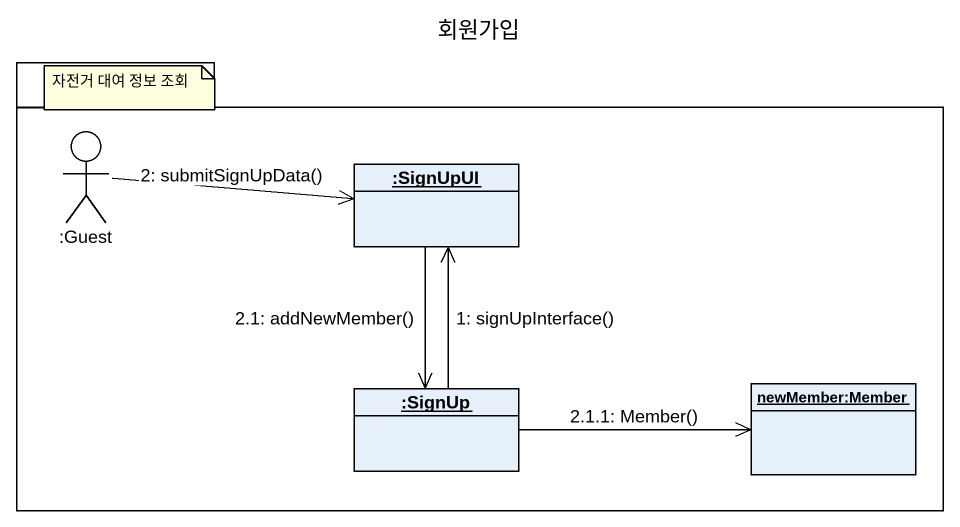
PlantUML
@startuml
title 회원가입
allowmixing
hide circle
hide empty members
rectangle " " as rectangle1 {
  actor ":Guest" as Guest
  object ":SignUpUI" as SignUpUI
  object ":SignUp" as SignUp
  object "newMember:Member" as newMember_Member
}
rectangle " " as rectangle2
SignUp -up-> SignUpUI : 1: signUpInterface()
Guest -right-> SignUpUI : 2: submitSignUpData()
SignUpUI --> SignUp : 2.1: addNewMember()
SignUp -right-> newMember_Member : 2.1.1: Member()
note as N1
  자전거 대여 정보 조회
end note
@enduml
